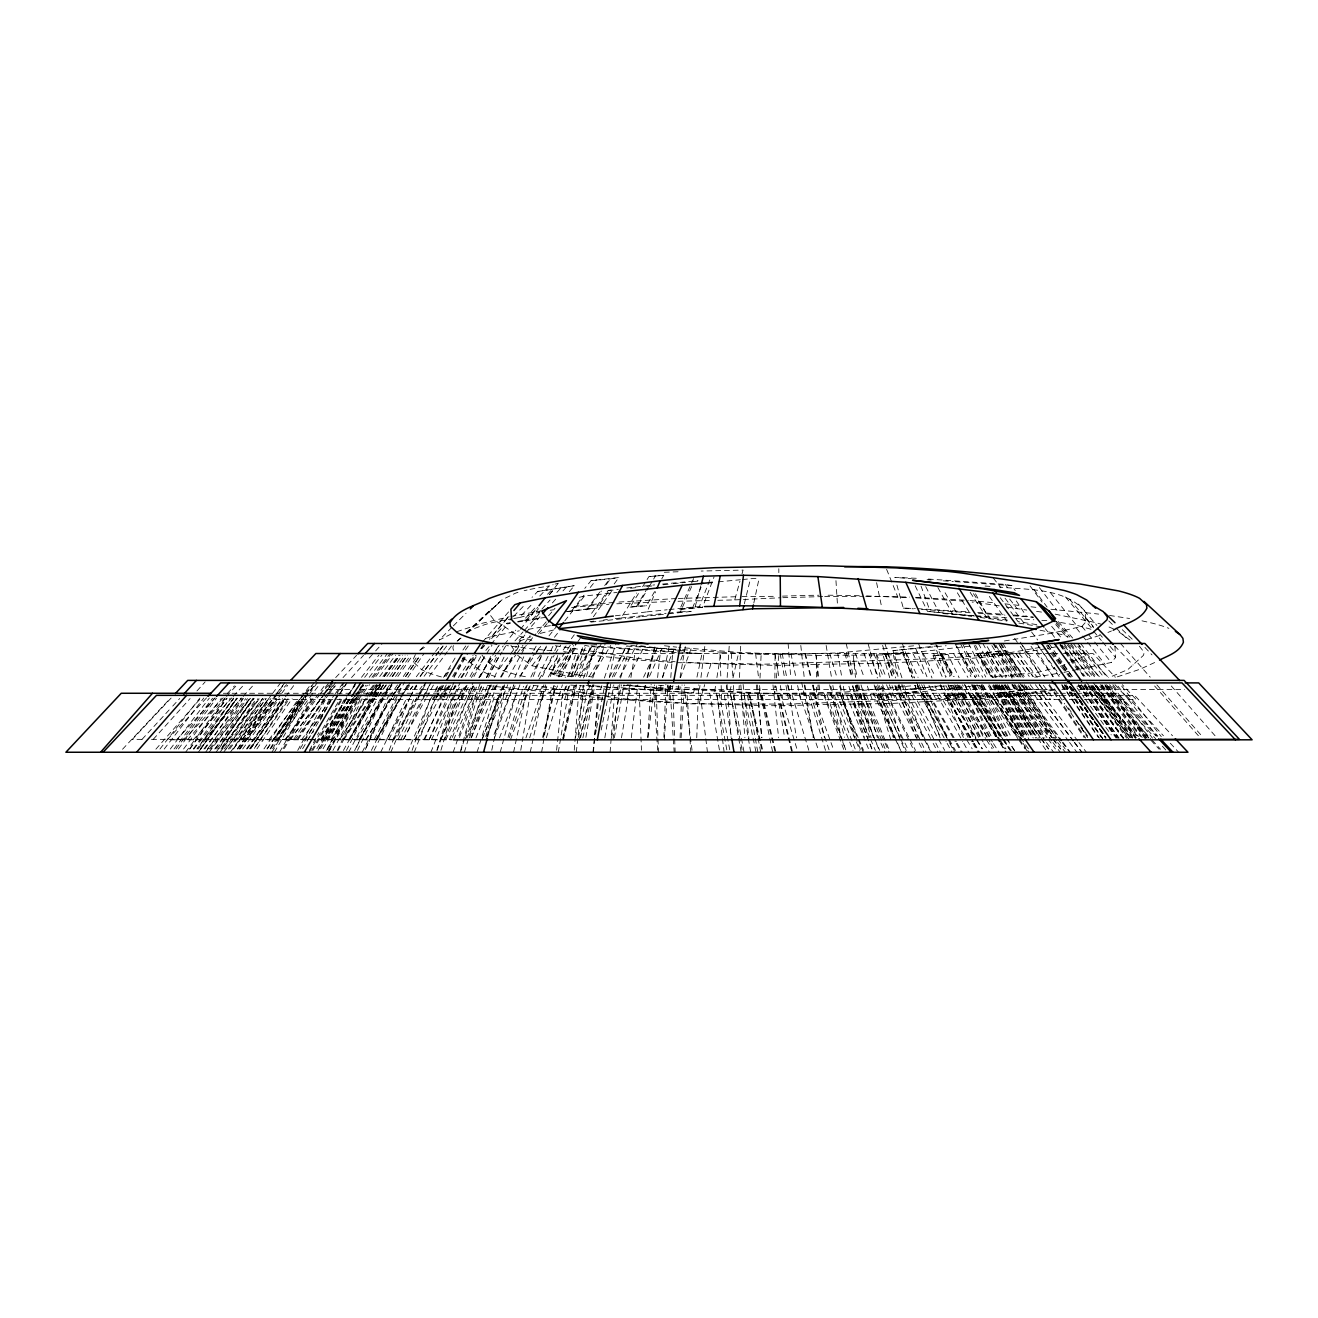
<?xml version="1.0" encoding="UTF-8"?>
<svg xmlns="http://www.w3.org/2000/svg" width="1318" height="1318" viewBox="0 0 1318 1318"><rect width="100%" height="100%" fill="white"/><g stroke="black" fill="none" stroke-linecap="round" stroke-linejoin="round"><path stroke-width="0.75" stroke-dasharray="5 3.75" d="M605.555 696.316L614.452 697.568A156.48 25.717 0 0 0 630.548 699.446L687.864 703.334L765.89 705.69A168.836 27.744 0 0 0 790.536 705.525L817.984 704.652L818 684.503M818.017 676.431L818.017 664.338L881.956 663.366L960.443 659.247A275.495 45.273 0 0 0 1020.28 652.855L1045.619 648.802M979.587 685.344L901.726 694.059L857.227 695.13L816.419 694.734L816.468 684.899M816.501 677.04L816.6 655.425L738.739 652.426L678.786 647.369M623.348 685.311L759.25 693.795L774.737 693.762L774.803 685.904M774.869 678.045L775.083 654.453L837.671 652.97L914.659 645.738L926.949 676.777M663.893 737.322L665.887 684.437M680.088 737.767L682.065 684.932M696.744 737.767L698.721 684.932M739.068 689.462L739.217 685.459M739.513 677.468L740.782 643.464M759.25 693.795L759.629 685.937M760.008 678.078L761.145 654.486L775.083 654.453M647.715 737.322L651.141 684.437M664.338 739.81L667.896 684.932M681.126 737.767L684.569 684.932M726.399 689.462L726.663 685.459M727.174 677.468L729.249 645.458M574.269 750.206L578.651 693.268M593.446 752.249L597.812 695.344M610.102 752.249L614.485 695.344M669.099 699.512L670.17 685.525M670.78 677.518L672.625 653.514M556.575 750.206L562.671 693.268M576.312 752.249L582.408 695.344M592.968 752.249L599.064 695.344M655.244 699.512L656.743 685.525M657.6 677.518L660.17 653.514M658.588 685.261L729.892 691.406L774.572 693.663L775.445 685.821M776.318 677.979L778.938 654.453M613.068 739.349L619.855 684.437M631.289 737.767L637.813 684.932M647.945 737.767L654.469 684.932M699.479 689.462L699.973 685.459M700.962 677.468L705.163 643.464M714.686 691.258L715.641 685.393M716.91 677.584L721.028 652.196L761.145 654.486M520.758 750.271L530.33 693.268M541.632 752.249L551.188 695.344M558.305 752.249L567.86 695.344M627.22 699.512L629.559 685.525M630.91 677.518L634.93 653.514M585.884 737.388L594.583 686.283M604.814 737.833L613.826 684.866M621.47 737.833L630.498 684.866M678.012 689.462L678.688 685.459M680.055 677.468L685.838 643.464M578.487 737.388L587.828 686.283M614.336 737.833L624.024 684.866M672.213 689.462L672.954 685.459M575.521 737.388L585.11 686.283M595.538 733.912L596.28 729.991M596.659 728.03L599.591 712.33M599.97 710.369L602.919 694.668M603.282 692.708L604.764 684.866M611.47 737.833L621.421 684.866M669.89 689.462L670.648 685.459M562.72 739.349L573.808 686.283M582.869 737.833L593.94 684.866M601.173 729.991L602.392 724.109M602.804 722.149L604.039 716.251M604.451 714.29L611.008 682.905M660.219 689.462L661.043 685.459M662.723 677.468L669.396 645.458M753.814 603.034L759.168 578.075M570.727 685.096L693.581 692.823L695.278 684.981M696.958 677.139L702.033 653.613L590.991 645.82M491.762 750.271L504.151 693.268M513.575 752.249L525.931 695.344M530.231 752.249L542.588 695.344M609.311 677.518L614.518 653.514M729.892 691.406L731.226 685.558M732.989 677.765L738.739 652.426M543.411 737.388L555.801 686.283M563.363 739.81L576.674 684.866M580.497 737.833L593.331 684.866M644.766 689.462L645.738 685.459M647.682 677.468L655.919 643.464M542.621 737.388L555.076 686.283M563.066 737.833L575.982 684.866M579.245 739.81L592.639 684.866M644.156 689.462L645.128 685.459M647.072 677.468L654.881 645.458M744.341 603.792L750.469 578.767L757.422 578.207M460.756 750.271L476.16 693.268M487.792 736.548L498.929 695.344M500.214 752.249L515.585 695.344M580.266 699.512L583.89 686.101M586.477 676.513L592.688 653.514M669.132 609.575L695.146 606.857L700.846 585.802M717.816 600.3L734.719 599.904L739.942 581.271M742.034 573.808L743.072 570.084L701.209 571.056M667.534 691.818L669.198 685.953M699.051 703.796L704.718 684.652M706.992 676.991L710.979 663.58L771.145 665.277A151.949 24.976 0 0 0 793.304 665.129L818.017 664.338M508.023 737.388L523.493 686.283M529.688 737.833L545.734 684.866M546.36 737.833L562.391 684.866M564.73 699.512L568.915 685.689M617.071 689.462L618.241 685.624M620.564 677.963L630.416 645.375M440.92 750.271L456.44 699.166M464.348 752.249L481.63 695.344M485.782 736.548L498.286 695.344M571.798 676.233L578.701 653.514M436.851 750.271L452.733 699.166M460.41 752.249L478.088 695.344M477.067 752.249L494.744 695.344M561.55 699.512L565.719 686.101M568.701 676.513L575.834 653.514M486.21 739.349L504.25 686.085M509.275 737.899L527.249 684.8M525.931 737.899L543.922 684.8M600.53 689.462L601.832 685.624M604.418 677.963L616.099 643.464M412.106 750.337L430.228 698.985M437.148 750.354L455.204 699.133M453.145 752.249L473.211 695.344M542.209 699.512L546.937 686.101M550.314 676.513L557.761 655.441M471.531 737.454L490.263 686.085M494.497 737.899L513.855 684.8L492.652 737.899M510.461 739.81L530.528 684.8M588.536 689.462L589.937 685.624M592.738 677.963L605.324 643.464M680.45 677.666L691.06 648.736M693.63 578.536L679.775 609.311L702.494 607.417L714.076 576.839M459.438 737.454L480.691 682.279M482.075 739.81L503.278 684.8M499.473 737.899L519.935 684.8M579.08 689.462L580.546 685.624M583.495 677.963L596.79 643.464M626.396 685.36L669.396 689.561L670.829 685.854M680.747 659.989L684.289 650.762L679.05 650.202M679.775 609.311L699.199 607.186L711.11 576.625M389.156 750.337L409.272 698.985L386.471 739.81M414.264 752.249L435.055 699.133M430.92 752.249L451.728 699.133M524.251 699.512L529.506 686.101M533.246 676.513L541.517 655.441M452.354 737.454L472.767 686.085M475.979 737.899L497.084 684.8M573.528 689.462L574.994 685.788M578.651 676.579L591.074 645.309M444.743 739.349L466.523 686.085M469.389 737.899L491.103 684.8M486.82 736.004L507.759 684.8M568.173 689.462L569.689 685.788M573.445 676.579L586.23 645.309M668.621 613.826L691.11 611.437L703.087 582.276M441.069 739.349L459.422 695.113M460.196 693.284L463.261 685.904M465.056 739.81L487.907 684.8M482.52 737.899L504.563 684.8M565.307 689.462L566.839 685.788M570.661 676.579L583.643 645.309M627.104 684.8L657.748 688.309L659.28 684.635M662.328 677.271L673.811 649.642L677.304 650.021M615.308 615.819L647.105 611.865L655.59 591.733M388.843 695.113L364.905 750.403L389.617 699.018M390.803 752.249L413.852 699.018M407.46 752.249L430.508 699.018M505.288 699.512L511.664 684.8M514.844 677.436L524.399 655.359M429.157 739.349L448.417 695.113M449.224 693.284L454.035 682.213M453.573 739.81L477.561 684.734M471.037 737.965L494.217 684.734M556.031 689.462L557.629 685.788M561.633 676.579L576.065 643.464M612.359 677.09L626.05 646.018L680.615 649.56M424.791 739.349L442.749 698.804M443.556 696.958L448.466 685.904M449.372 739.81L473.755 684.734M466.836 737.965L490.411 684.734M554.252 685.788L552.621 689.462L567.778 689.479M558.321 676.579L572.984 643.464M668.144 613.084L680.418 611.816L691.769 586.263M649.461 676.315L661.883 648.753L680.22 650.4M643.579 677.205L657.221 647.896L673.811 649.642M415.45 654.535L413.457 658.72L413.984 662.625L421.513 669.528A187.98 30.891 0 0 0 442.996 677.353M403.802 739.349L424.956 695.113M425.846 693.284L431.134 682.213M429.108 739.81L448.433 699.413M449.306 697.584L455.451 684.734M445.781 739.81L472.997 682.905M536.245 689.462L538.008 685.788M542.406 676.579L553.857 652.657M554.73 650.828L558.255 643.464M337.276 750.403L362.055 698.804M380.721 752.249L406.273 699.018M483.673 699.512L490.741 684.8M494.266 677.436L504.86 655.359M398.234 739.349L419.799 695.113M420.706 693.284L426.093 682.213M423.737 739.81L443.425 699.413M444.331 697.584L450.591 684.734M440.393 739.81L460.097 699.413M460.987 697.584L467.247 684.734M531.895 689.462L533.691 685.788M538.189 676.579L549.853 652.657M550.743 650.828L554.334 643.464M329.5 750.403L354.954 698.804M357.442 750.403L382.797 699.018M374.114 750.403L399.453 699.018L376.141 739.81M477.594 699.512L484.843 684.8M488.484 677.436L500.28 653.514M326.666 750.403L352.367 698.804M380.309 699.018L354.707 750.403L381.858 698.902M371.379 750.403L396.965 699.018M475.37 699.512L482.701 684.8M486.358 677.436L497.364 655.359M388.909 739.349L409.601 698.243M410.508 696.464L415.911 685.739M414.742 739.81L435.072 699.413M435.994 697.584L442.469 684.734M431.398 739.81L453.59 695.756M454.512 693.911L460.064 682.905M524.63 689.462L526.409 685.92M530.874 677.073L543.346 652.311M544.235 650.548L547.794 643.464M628.752 677.238L644.387 646.232M318.05 750.453L344.624 698.639M346.403 750.469L372.829 698.902M362.153 752.249L389.502 698.902M468.648 699.512L475.913 685.36M480.444 676.513L491.334 655.293M309.351 750.453L318.775 732.594M338.001 750.469L365.201 698.902M374.296 739.349L397.904 694.668M398.86 692.889L404.527 682.164M400.639 739.81L422.254 698.902M423.193 697.123L429.767 684.685M417.312 739.81L438.91 698.902M439.85 697.123L446.44 684.685M461.844 699.512L469.307 685.36M473.969 676.513L485.172 655.293M513.246 689.462L515.107 685.92M519.786 677.073L532.867 652.311M533.806 650.548L537.546 643.464M619.74 677.09L637.879 642.789M320.373 720.073L330.917 700.418M332.927 750.469L360.588 698.902M348.627 752.249L377.245 698.902M457.725 699.512L465.32 685.36M470.065 676.513L481.449 655.293M575.439 676.365L591.469 646.644L678.605 652.707M614.073 676.661L631.108 645.408L661.883 648.753M297.687 750.453L326.057 698.639M354.97 698.902L326.749 750.469L356.618 698.902M343.421 750.469L371.643 698.902M452.717 699.512L460.46 685.36M465.303 676.513L476.935 655.293M359.616 739.349L384.329 694.668M385.317 692.889L389.271 685.739M410.079 697.123L416.966 684.685M403.127 739.81L425.763 698.902M426.752 697.123L433.638 684.685M501.779 689.462L503.74 685.92M508.633 677.073L520.379 655.853M521.368 654.074L526.261 645.227M609.591 676.974L626.907 645.836M567.383 676.744L584.945 645.408L591.469 646.644M638.439 593.561L630.07 607.137L646.578 605.72L654.667 591.403M661.735 578.882L663.761 575.307L648.901 576.592L646.808 579.986M349.995 739.349L373.406 698.243M374.427 696.464L380.54 685.739M377.195 739.81L400.491 698.902M401.496 697.123L408.596 684.685M393.851 739.81L417.147 698.902M418.168 697.123L425.253 684.685M494.283 689.462L496.293 685.92M501.334 677.073L515.437 652.311M516.458 650.548L520.478 643.464M312.91 698.589L284.078 749.019M312.827 750.469L342.318 698.902M328.462 752.249L358.974 698.902M348.908 739.349L372.384 698.243M373.406 696.464L379.535 685.739M400.524 697.123L407.641 684.685M392.797 739.81L418.201 695.344M419.223 693.565L425.319 682.905M449.158 686.035L443.342 696.168M454.035 677.468L467.725 653.514M493.426 689.462L495.453 685.92M500.511 677.073L512.636 655.853M513.641 654.074L518.699 645.227M283.09 748.772L311.954 698.474M311.74 750.469L341.329 698.902M328.396 750.469L357.985 698.902M440.541 699.512L448.664 685.36M453.738 676.513L465.929 655.293M279.531 752.249L310.521 698.474M309.203 752.249L339.945 698.902M439.322 699.512L447.477 685.36M452.585 676.513L463.804 657.056M487.38 685.459A223.269 36.69 0 0 0 518.172 688.886L550.001 692.378L553.972 685.558M558.931 677.04L572.803 653.201L632.426 659.61L674.058 662.542M274.375 752.249L305.842 698.474M323.042 748.789L352.153 698.787M271.936 752.249L303.618 698.474M320.571 748.789L350.028 698.787M433.391 699.512L441.728 685.36M272.645 748.772L302.399 698.474M302.613 748.789L331.164 700.517M319.269 748.789L348.858 698.787M432.337 699.512L440.723 685.36M445.945 676.513L450.13 669.445M630.07 607.137L637.566 606.148L648.621 587.548M649.626 585.851L652.624 580.777M653.629 579.08L655.639 575.702M270.108 748.772L300.076 698.474M300.174 748.789L329.961 698.787M316.831 748.789L346.634 698.787M430.36 699.512L438.482 685.887M443.556 677.37L456.753 655.227M636.281 606.758L647.402 588.108M331.115 739.349L363.455 685.574M358.974 739.81L383.868 698.425M384.905 696.695L392.171 684.619M375.63 739.81L402.6 694.965M403.637 693.252L409.865 682.905M479.554 689.462L481.597 686.052M486.721 677.534L502.109 651.982M503.13 650.285L507.232 643.464M592.029 676.414L610.712 645.458M539.935 690.599L543.049 685.508M548.222 677.024L561.682 654.997M533.18 685.294L579.673 692.082L583.808 685.278M588.998 676.793L603.529 653.02L634.848 657.979A140.828 23.147 0 0 0 649.329 659.659L675.129 661.751M642.624 586.774L645.754 581.683M320.768 739.349L356.206 682.114M321.197 739.349L356.585 682.114M348.99 739.81L374.609 698.425M375.679 696.695L383.159 684.619M349.402 739.81L374.987 698.425M376.058 696.695L383.522 684.619M365.646 739.81L391.281 698.425M392.352 696.695L399.815 684.619M366.058 739.81L393.785 694.965M394.856 693.252L401.249 682.905M471.482 689.462L473.59 686.052M478.879 677.534L494.695 651.982M495.749 650.285L499.967 643.464M471.811 689.462L473.92 686.052M479.192 677.534L492.883 655.392M493.937 653.679L499.209 645.161M615.242 618.653L621.091 617.977L636.66 593.001M538.996 679.462L554.203 655.359M555.29 653.646L560.727 645.029M339.649 694.256L347.375 682.114M365.86 698.425L339.55 739.81L367.36 697.963M366.948 696.695L374.625 684.619M356.206 739.81L384.708 694.965M385.812 693.252L392.385 682.905M463.854 689.462L466.012 686.052M471.432 677.534L485.518 655.392M486.606 653.679L492.009 645.161M579.887 677.6L602.754 641.553M517.677 655.375L531.994 665.755L580.019 675.277L598.438 646.397M592.227 646.133L572.078 676.826L550.496 672.757L570.282 645.326M297.143 739.349L323.8 698.919M324.903 697.222L332.68 685.426M298.148 739.349L326.946 695.542M328.05 693.861L335.81 682.065M326.189 739.81L353.768 697.963M354.872 696.283L361.494 686.25M327.161 739.81L354.674 697.963M355.778 696.283L363.471 684.569M342.845 739.81L372.632 694.619M373.735 692.938L380.358 682.905M343.817 739.81L373.538 694.619M374.625 692.938L381.231 682.905M453.046 689.462L455.303 686.052M460.921 677.534L475.518 655.392M453.837 689.462L456.077 686.052M461.679 677.534L476.243 655.392M480.724 648.571L484.085 643.464M293.7 739.349L322.844 695.542M323.964 693.861L330.686 683.745M322.877 739.81L350.703 697.963M376.273 684.569L368.48 696.283L376.948 684.734M450.377 689.462L452.634 686.052M458.302 677.534L473.03 655.392M222.231 748.871L256.483 698.326M287.983 698.688L253.979 748.888L289.449 698.688M270.635 748.888L304.656 698.688M392.846 699.512L402.072 685.887M407.855 677.37L424.001 653.514M218.739 748.871L253.27 698.326M250.601 748.888L284.902 698.688M267.257 748.888L301.575 698.688M392.336 696.234L400.211 684.734M405.812 676.513L420.409 655.161M216.103 752.249L252.99 698.326M284.622 698.688L250.288 748.888L285.759 698.688M266.944 748.888L301.295 698.688M392.089 696.234L399.964 684.734M405.582 676.513L420.178 655.161M481.993 655.079C490.757 667.649 506.425 672.229 520.511 675.722L533.955 656.15M535.075 654.519L540.677 646.364M215.345 748.871L250.189 698.326M247.339 748.888L281.937 698.688M263.995 748.888L298.593 698.688M389.7 696.234L397.641 684.734M403.292 676.513L418.004 655.161M278.032 739.349L308.33 695.542M309.499 693.861L317.654 682.065M307.753 739.81L313.536 731.441M340.159 692.938L345.959 684.569M324.409 739.81L353.356 697.963M360.292 687.914L363.768 682.905M438.153 689.462L440.426 686.184M465.419 650.038L468.829 645.112M305.117 695.542L274.556 739.349L292.893 739.349M306.287 693.861L314.508 682.065M304.392 739.81L326.584 707.997M337.078 692.938L344.08 682.905M321.065 739.81L350.242 697.963M437.724 686.184L435.434 689.462L449.735 689.462M444.611 676.315L450.328 668.111M462.931 650.038L467.528 643.464M550.496 672.757L556.394 675.689L576.889 646.413M205.641 752.249L243.468 698.326M240.238 748.888L275.478 698.688M256.911 748.888L292.135 698.688M383.983 696.234L392.056 684.734M397.822 676.513L412.798 655.161M204.867 748.97L240.766 698.194M237.289 748.888L272.777 698.688M381.594 696.234L389.733 684.734M395.532 676.513L410.639 655.161M555.01 673.943L576.773 643.184M577.91 641.569L581.353 636.709M552.835 674.651L573.61 645.458M200.204 748.97L236.499 698.194M198.343 752.249L236.943 698.194M200.913 748.97L237.158 698.194M230.386 752.249L268.674 698.688M233.467 748.888L269.103 698.688M249.448 748.888L285.347 698.688M377.969 696.234L386.19 684.734M392.056 676.513L407.328 655.161M378.513 696.234L386.536 684.734M392.583 676.513L407.657 655.161M593.364 616.808L612.771 589.607L608.125 590.629L589.443 616.313M233.599 698.194L197.008 748.97L233.698 698.194M229.744 748.986L265.939 698.589M246.417 748.986L282.612 698.589M375.564 696.234L383.769 684.734M389.766 676.513L405.071 655.161M567.696 611.519L596.692 608.158L609.526 590.415M614.188 583.956L618.85 577.515L591.074 580.661L584.764 588.421M193.285 748.97L230.189 698.194M223.681 752.249L262.677 698.589M242.71 748.986L279.334 698.589M372.582 696.234L380.935 684.734M386.899 676.513L402.418 655.161M189.479 748.97L226.712 698.194M189.94 748.97L227.124 698.194M219.991 752.249L259.333 698.589L220.584 748.986M239.036 748.986L275.989 698.589M239.481 748.986L276.385 698.589M254.341 739.349L284.309 698.392M285.495 696.761L293.898 685.294M284.886 739.81L314.623 699.15M315.826 697.535L324.146 686.151M301.542 739.81L333.668 695.904M334.854 694.273L343.191 682.905M369.617 696.234L378.052 684.734M384.065 676.513L399.733 655.161M369.963 696.234L378.398 684.734M384.411 676.513L400.046 655.161M419.668 689.462L422.073 686.184M429.289 676.315L447.313 651.685M448.515 650.038L453.326 643.464M549.112 669.149L558.47 656.364M563.148 649.972L566.658 645.177M571.353 638.785L576.032 632.393M185.624 752.249L225.378 698.194M220.979 748.986L258.048 698.589M237.635 748.986L274.704 698.589M382.978 676.513L398.695 655.161M503.888 671.093L515.816 654.98M517.002 653.366L522.966 645.309M524.152 643.695L530.116 635.655M183.614 748.97L221.358 698.194M216.712 748.986L254.176 698.589M233.385 748.986L270.833 698.589M247.487 739.349L280.372 695.113M281.591 693.482L287.686 685.294M278.279 739.81L308.494 699.15M309.714 697.535L318.165 686.151M294.952 739.81L327.589 695.904M328.792 694.273L334.838 686.151M365.053 696.234L373.604 684.734M379.699 676.513L395.565 655.161M414.33 689.462L416.768 686.184M424.099 676.315L442.42 651.685M443.639 650.038L448.532 643.464M242.545 739.349L273.337 698.392M274.556 696.761L283.189 685.294M273.501 739.81L304.063 699.15M305.282 697.535L313.849 686.151M290.174 739.81L323.174 695.904M324.393 694.273L332.943 682.905M410.458 689.462L412.929 686.184M420.343 676.315L438.878 651.685M440.113 650.038L445.056 643.464M565.817 611.684L588.092 608.817L601.42 591.024M606.28 584.549L611.124 578.091M178.408 748.97L216.498 698.194M209.134 752.249L249.497 698.589M228.343 748.986L266.154 698.589M242.15 739.349L275.429 695.113M276.665 693.482L285.298 682.016M273.139 739.81L303.717 699.15M304.936 697.535L313.503 686.151M289.795 739.81L320.373 699.15M321.608 697.535L330.159 686.151M358.512 699.512L369.551 684.734M375.811 676.513L393.11 653.514M410.162 689.462L412.633 686.184M420.047 676.315L438.597 651.685M439.833 650.038L444.776 643.464M586.395 609.872L599.822 592.029M604.698 585.538L609.575 579.047L618.85 577.515M176.002 748.97L214.406 698.194M209.381 748.986L247.487 698.589M226.037 748.986L264.144 698.589M356.634 699.512L360.242 694.767M361.429 693.169L367.425 685.245M373.422 677.32L391.413 653.514M174.042 748.97L212.61 698.194M207.486 748.986L245.758 698.589M224.142 748.986L262.43 698.589M355.102 699.512L358.71 694.767M359.913 693.169L365.943 685.245M371.973 677.32L390.029 653.514M499.407 668.654L509.094 655.853M510.313 654.239L516.359 646.248M517.579 644.65L524.844 635.045M237.652 739.349L271.261 695.113M272.513 693.482L281.228 682.016M268.79 739.81L299.68 699.15M300.916 697.535L309.565 686.151M285.446 739.81L318.808 695.904M320.043 694.273L328.693 682.905M406.652 689.462L410.26 684.701M416.29 676.777L434.38 652.987M435.583 651.389L441.612 643.464M170.286 749.052L209.348 698.046M203.911 748.986L242.512 698.589M352.203 699.512L355.844 694.767M357.063 693.169L363.125 685.245M369.205 677.32L387.426 653.514M164.19 749.052L203.779 698.046M198.046 748.986L237.158 698.589M214.702 748.986L253.814 698.589M364.658 677.32L381.891 655.112M510.956 616.429L536.113 611.766L538.518 608.652M549.425 594.649L557.893 583.759M159.939 749.052L199.908 698.046M193.878 749.085L233.5 698.507M210.534 749.085L250.156 698.507M346.585 696.349L355.283 685.245M361.494 677.32L378.892 655.112M520.528 629.23L537.777 607.219M531.994 665.755L541.945 653.102M543.197 651.504L548.173 645.177M554.4 637.269L560.628 629.345M564.747 620.91L584.533 596L617.088 592.441M489.439 663.234L495.716 655.343M496.968 653.777L503.245 645.886M504.497 644.304L515.799 630.119M571.748 610.629L584.072 595.176M590.233 587.449L596.411 579.722M527.513 662.509L535.092 653.102M536.36 651.52L541.418 645.243M548.996 635.836L556.591 626.412M485.848 650.449L489.719 645.82M491.004 644.288L509.028 622.706M538.485 633.876L547.168 623.562M521.599 650.762L528.139 643.069M529.441 641.536L535.981 633.843M537.283 632.311L547.744 620.004M485.634 638.423L491.746 636.462L508.666 616.61L489.34 639.345M484.184 645.392L481.614 648.423L481.317 643.415M548.585 615.72L555.043 608.208M569.244 591.683L574.401 585.67L537.711 591.469L532.044 597.334M482.388 642.163L509.704 610.613M1004.332 640.976L1051.649 633.266L1081.963 626.396L1085.834 621.915L1085.225 611.42C1064.351 587.564 1028.024 590.052 999.308 587.037M1063.972 672.378L1111.255 662.493L1115.555 657.517L1114.88 645.853M155.903 749.168L200.55 698.425M299.746 699.512L303.783 694.915M305.133 693.383L311.888 685.722M519.045 640.35L524.267 634.419M525.585 632.953L539.952 616.676M552.374 602.936L556.361 598.405M563 590.876L566.987 586.362M514.992 640.894L522.999 631.932M524.333 630.432L540.38 612.508M532.34 619.707L540.512 610.613M541.879 609.097L550.051 600.019M556.855 592.441L560.941 587.894M153.234 739.349L190.121 698.524M196.942 690.962L205.147 681.884M187.337 739.81L225.213 697.881M226.564 696.382L236.037 685.887M203.993 739.81L241.869 697.881M243.22 696.382L252.694 685.887M340.818 689.462L344.838 685.014M351.527 677.584L374.312 652.361M375.663 650.878L382.352 643.464M466.687 633.217L502.158 599.674L515.733 593.067A127.582 20.973 0 0 1 521.285 591.436M1139.444 646.215L1143.744 651.817A185.08 30.413 0 0 1 1143.381 655.408L1127.829 669.577L1111.733 676.414A141.075 23.18 0 0 1 1108.603 677.287M517.793 621.997L525.289 620.877L537.283 607.812M549.26 594.747L554.598 588.948L574.401 585.67M142.047 739.349L171.324 707.601M172.724 706.086L179.693 698.524M176.53 739.81L215.196 697.881M193.186 739.81L231.869 697.881M233.237 696.382L242.907 685.887M332.07 689.462L336.189 685.014M343.026 677.584L363.554 655.343M517.809 621.47L523.444 620.366L536.838 605.868M547.563 594.286L552.934 588.487M122.541 749.25L170.319 698.342M171.109 698.062L132.36 739.349L144.486 739.349M206.547 697.881L167.205 739.81L308.923 739.81M183.861 739.81L226.021 694.883M227.437 693.383L234.456 685.887M276.862 695.064L272.694 699.512L333.586 699.512M278.263 693.581L286.616 684.685M328.709 685.014L324.525 689.462L353.043 689.462M335.678 677.584L356.568 655.343M499.192 602.557L489.983 611.107A166.579 27.381 0 0 0 489.653 614.353L493.525 619.394L516.755 634.864A194.537 31.978 0 0 0 532.587 640.548M513.74 618.504L519.374 617.549L532.966 603.183M539.77 596L549.276 585.95L553.165 584.698M510.28 623.117L506.54 623.678L512.208 617.829M513.625 616.363L524.959 604.649M462.239 657.979L469.159 661.603L474.744 655.853M481.729 648.654L484.513 645.771M491.499 638.571L504.069 625.605M451.942 627.319L439.224 640.054L450.904 634.156M453.343 625.902L466.061 613.183M419.799 650.285L424.149 646.034M457.428 640.877L460.328 638.143M466.127 632.689L492.207 608.175M466.72 632.953L500.543 601.057M457.115 641.191L461.036 638.093M467.017 632.788L473.755 628.735L485.156 624.518A141.075 23.18 0 0 1 494.711 622.08L510.725 618.999M420.228 650.021L426.488 646.166M1071.583 661.982L1085.9 655.54L1079.195 645.54M1154.634 662.542L1140.103 669.214L1117.071 676.941M1107.927 632.459L1111.453 630.976M519.621 641.108L530.94 636.759M1060.265 666.331L1069.705 662.707M456.769 631.701L481.729 623.398L509.16 616.791M1099.739 635.457L1085.455 639.922M519.374 617.549L539.721 612.178M555.109 584.072L558.404 583.215M1040.083 647.402L1002.158 654.025L939.899 658.489L765.478 664.14L676.019 662.641M1067.349 686.414L1060.413 688.062M579.113 597.384L584.533 596M540.314 633.398L556.74 629.18M993.294 677.139L1038.32 672.213L1054.73 667.995M491.746 636.462L519.292 630.811M1056.624 646.71L1047.431 648.489M1076.938 686.316L1082.325 685.212M530.001 589.393L535.833 588.256M506.54 623.678L510.297 622.936M991.103 676.711L977.989 653.547L1005.766 650.384L1023.361 677.419M996.161 685.624L1000.197 692.757L1031.055 689.248L1028.864 685.871M1053.757 689.396L1016.425 694.405L970.081 697.683L786.434 704.109L687.403 703.845L608.57 698.771M1062.786 688.803L1070.875 687.386M538.7 587.746L544.202 586.807M546.805 586.362L549.276 585.95M550.413 625.638L529.029 629.197M977.989 653.547L1005.766 650.384M1034.729 677.172L1062.028 672.707M1000.197 692.757L1031.055 689.248M525.289 620.877L541.698 618.158M536.113 611.766L540.116 611.157M523.444 620.366L545.652 617.384M1054.762 690.072L1042.719 691.884A306.106 50.315 0 0 1 976.226 698.985L889.024 703.565L817.984 704.652M537.711 591.469L554.598 588.948M550.199 610.267L554.005 609.723M942.09 676.414L933.078 655.754L947.939 654.453L959.092 677.699M946.192 685.805L950.294 695.212L966.802 693.779L962.519 684.849M816.6 655.425L893.39 654.815L972.223 645.869M626.791 587.976L654.651 584.895M589.937 621.602L593.825 621.14M603.562 620.02L607.45 619.559M889.732 677.781L882.763 654.206L903.209 652.509L911.809 676.711M892.055 685.64L894.395 693.499L897.673 693.729L917.097 691.604L915.12 686.019M608.125 590.629L618.307 589.541M630.531 588.24L638.67 587.383M646.825 586.51L654.964 585.653M663.102 584.78L671.257 583.923M673.284 583.709L685.508 582.408M693.647 581.535L697.733 581.106M590.909 622.096L597.038 621.437M599.08 621.223L625.671 618.389M627.714 618.175L639.988 616.873M642.031 616.659L656.348 615.144M658.39 614.913L666.579 614.056M901.94 677.814L892.994 650.598L937.806 645.836M904.494 685.591L905.763 689.479L944.627 685.344M662.575 584.072L698.062 580.661M571.6 607.45L608.883 604.287M647.105 611.865L667.122 609.773M621.091 617.977L666.101 613.298M892.994 650.598L946.143 645.738M905.763 689.479L953.276 685.278M663.761 575.307L648.901 576.592M933.078 655.754L947.939 654.453M950.294 695.212L966.802 693.779M718.326 581.848L740.419 579.739M742.429 579.541L750.469 578.767M774.737 693.762L844.294 692.131L915.845 685.426M591.074 580.661L609.575 579.047M882.763 654.206L903.209 652.509M894.395 693.499L917.097 691.604M588.092 608.817L596.692 608.158M616.775 603.792L669.808 601.535M676.315 598.537L620.646 601.931A306.106 50.315 0 0 0 616.527 602.26M734.719 599.904L780.849 597.762M637.566 606.148L646.578 605.72M664.321 572.259L679.116 571.715M782.48 596.131L806.352 595.406A168.836 27.744 0 0 1 818.956 595.242M782.793 597.697L822.646 596.593M678.292 598.454L737.998 596.675M680.418 611.816L691.11 611.437M695.146 606.857L702.626 606.642M678.012 601.288L712.066 600.431M824.673 596.543L863.718 596.28M742.018 596.593L776.846 596.296M564.236 653.514L1057.876 653.514M1063.395 653.514L1093.034 653.514L1115.325 677.254M359.88 689.462L1054.779 689.462M1061.929 689.462L1184.536 689.462M1041.599 689.446L1019.325 689.462L1017.298 685.92M223.335 693.268L1058.486 693.268M1060.397 693.268L1074.78 693.268M1076.839 693.268L1117.631 693.268L1157.764 736.021M462.206 695.344L1060.15 695.344M1060.941 695.344L1076.559 695.344M1083.297 695.344L1134.551 695.344L1172.509 735.774M336.716 699.512L1064.285 699.512M1069.343 699.512L1079.393 699.512M1084.352 699.512L1136.215 699.512L1122.293 684.685M151.521 739.349L451.596 739.349M310.224 739.81L452.338 739.81M865.695 596.28L909.469 597.07M859.303 595.736L830.983 595.225A168.836 27.744 0 0 0 825.035 595.225M774.572 693.663L816.419 694.734M866.618 595.95L909.008 597.598M916.29 578.273L894.807 577.449L910.952 578.569M896.915 585.11L903.291 608.092L915.318 608.554M917.312 608.636L969.686 611.898M682.51 652.855L702.033 653.613M915.565 597.318L968.302 600.382M710.979 663.58L683.037 662.246M915.895 597.927L963.194 601.173M943.078 613.628L973.524 615.605M975.551 615.737L1007.776 617.928M682.625 649.692L721.028 652.196M1050.907 609.262L1078.701 612.03A223.269 36.69 0 0 1 1098.685 614.106M928.366 579.047L1005.37 584.401L1011.895 585.653L1015.255 590.579M927.098 579.706L931.134 579.986M943.26 580.843L953.342 581.551M955.369 581.683L1011.895 585.653M985.057 586.032L991.152 586.461M977.742 612.458L1003.97 614.287M1014.053 614.979L1033.411 617.203L1013.081 615.786M903.291 608.092L913.456 608.801M921.595 609.377L970.377 612.788M978.516 613.364L1004.942 615.209M1015.799 618.504L1033.839 619.757M1041.846 620.333L1049.869 620.893M1051.879 621.025L1076.361 625.193L1091.139 629.312M699.199 607.186L702.494 607.417M586.065 685.294L693.581 692.823M970.064 600.53L995.733 602.886M551.929 650.73L544.169 650.054A200.946 33.032 0 0 1 516.458 646.973L506.557 645.573M929.388 611.536L974.513 616M602.936 698.227L550.001 692.378M915.17 585.769L927.477 611.371L957.56 614.55L943.606 590.135M657.748 688.309L669.396 689.561M976.523 616.214L1008.237 620.267M1004.876 603.842L1022.241 605.786M664.47 645.771L676.744 647.138M1030.989 606.791L1035.899 607.351M1006.524 607.087L1026.771 610.053M603.529 653.02L555.224 645.738M959.586 614.814L971.811 616.396L955.682 590.069M979.966 617.434L1006.919 621.075L988.615 595.439M640.713 645.771L657.221 647.896M1036.574 611.387L1041.978 612.145M1109.492 615.457L1129.608 618.504M580.019 675.277L591.963 676.991M579.673 692.082L601.502 695.69M999.225 605.868L982.421 603.347A156.48 25.717 0 0 0 972.124 602.095M1036.755 624.633L1018.073 621.602L1000.082 597.532M556.394 675.689L565.735 677.205M1018.83 623.084L1039.968 626.66M1055.174 614.172L1096.049 622.706A215.641 35.438 0 0 1 1101.486 624.337M563.758 651.603L572.803 653.201M1040.05 630.235L1064.895 635.161L1067.877 637.319M520.511 675.722L527.908 677.221M1141.998 620.827L1151.948 623.084A187.98 30.891 0 0 1 1168.901 628.356M1113.644 629.015L1110.217 627.5A215.641 35.438 0 0 0 1106.197 625.935M1118.949 631.932L1131.47 641.174M469.159 661.603L477.923 669L486.655 673.416A215.641 35.438 0 0 0 495.387 676.579M1122.261 629.674L1133.875 640.779M1108.784 620.959L1114.616 626.61M1116.066 628.027L1127.73 639.312M1114.682 645.985L1133.134 664.931M1144.93 647.402L1151.998 654.881M1117.895 695.344L1155.837 735.774M1126.149 695.344L1163.448 735.774M1170.351 743.253L1178.638 752.249M1086.246 653.514L1108.141 677.254M1114.979 684.685L1128.669 699.512M1108.932 693.268L1150.762 738.64M1152.163 740.139L1160.515 749.217M1109.492 695.344L1149.543 738.772M1150.927 740.271L1159.214 749.25M1078.388 653.514L1099.822 677.254M1106.527 684.685L1155.655 738.772M1162.41 746.252L1166.479 750.749M1098.85 693.268L1138.455 737.124M1099.772 695.344L1136.281 735.774M1171.274 685.97L1215.921 736.729M1120.531 643.464L1150.219 677.188M1156.875 684.915L1202.115 736.317M1154.617 685.97L1199.265 736.729M1058.255 621.536L1072.654 638.044M1056.459 621.585L1069.837 637.022M1077.877 646.281L1085.9 655.54M1078.519 604.089L1096.922 625.473M1056.13 623.052L1068.041 636.874M1055.767 624.518L1064.895 635.161M1085.571 617.417L1093.33 626.561M1099.772 634.189L1102.359 637.253M1110.102 646.397L1115.275 652.509M1069.557 599.212L1093.676 627.763M1051.649 626.363L1062.127 638.835M1067.366 645.062L1079.145 659.099M1065.521 597.005L1093.001 629.839M1093.594 631.207L1101.337 640.499M1102.639 642.031L1115.555 657.517M1064.318 645.853L1090.348 677.238M1045.207 628.62L1047.777 631.767M1081.963 626.396L1087.053 632.673M1088.322 634.255L1093.413 640.532M1094.698 642.097L1111.255 662.493M1050.561 592.836L1076.361 625.193M1076.46 628.175L1081.435 634.485M1082.688 636.067L1086.427 640.795M1087.679 642.377L1105.127 664.453M1121.667 686.068L1161.29 736.647M1080.612 643.464L1106.708 676.777M1112.919 684.701L1116.643 689.462M1105.456 685.162L1147.896 739.349M1104.995 686.068L1145.869 738.228M1047.563 645.095L1072.506 676.991M1046.377 645.738L1070.974 677.403M1118.01 686.151L1157.122 736.548M1077.613 643.464L1103.479 676.777M1109.624 684.701L1113.331 689.462M1101.584 685.162L1142.409 737.75M1101.337 686.151L1140.465 736.548M993.311 578.025L1000.856 587.762M1009.67 599.113L1017.216 608.85M1039.358 587.581L1056.937 610.333M1050.808 653.168L1069.145 676.875M1112.656 686.151L1152.492 738.179M1073.313 643.464L1098.833 676.777M1104.896 684.701L1108.537 689.462M1096.016 685.162L1136.297 737.75M1095.983 686.151L1135.836 738.179M1031.582 631.997L1037.678 639.971M1005.057 598.207L1024.794 624.089M1109.41 686.151L1148.917 738.179M1070.71 643.464L1095.999 676.777M1102.029 684.701L1105.637 689.462M1092.737 685.294L1132.557 737.718M1092.737 686.151L1132.261 738.179M1019.127 653.514L1037.217 677.32M1043.246 685.245L1054.103 699.512M1043.131 695.344L1077.729 740.864M1078.964 742.495L1086.378 752.249M1026.458 695.344L1061.072 740.864M1062.308 742.495L1069.722 752.249M1022.883 693.268L1056.492 737.503M1057.744 739.134L1065.224 748.97M1107.68 686.151L1147.022 738.179M1070.529 645.046L1094.517 676.777M1100.514 684.701L1104.105 689.462M1090.942 685.294L1130.58 737.718M1105.571 686.151L1146.034 739.81M1067.629 643.464L1092.424 676.315M1099.756 686.184L1102.309 689.462M1086.296 682.016L1128.29 737.718M1088.915 686.151L1129.361 739.81M1038.271 646.331L1059.754 674.865M1015.964 653.514L1033.279 676.513M1039.457 684.734L1050.578 699.512M1015.7 653.514L1032.983 676.513M1039.161 684.734L1050.281 699.512M1039.21 695.344L1073.462 740.864M1074.697 742.495L1082.029 752.249M1038.881 695.344L1073.099 740.864M1074.318 742.495L1081.666 752.249M1022.208 695.344L1056.805 740.864M1057.662 742.495L1065.372 752.249M1018.83 693.268L1052.11 737.503M1053.329 739.134L1060.726 748.97M1018.468 693.268L1051.731 737.503M1052.967 739.134L1060.347 748.97M1033.938 589.459L1047.102 607.054M1030.033 585.933L1042.077 602.079M1100.991 686.151L1138.439 736.548M1063.955 643.464L1088.371 676.315M1095.686 686.184L1098.141 689.462M1083.989 685.294L1122.952 737.718M1084.335 686.151L1122.985 738.179M1012.224 653.514L1029.309 676.513M1035.421 684.734L1046.41 699.512M1034.581 695.344L1068.42 740.864M1069.623 742.495L1076.872 752.249M1017.908 695.344L1051.748 740.864M1052.967 742.495L1060.216 752.249M1014.02 693.268L1046.904 737.503M1048.123 739.134L1055.421 748.97M1097.12 686.151L1135.391 738.179M1062.044 645.112L1085.011 676.315M1092.26 686.184L1094.681 689.462M1079.969 685.294L1118.718 738.179M1093.446 682.905L1133.974 738.179M1059.804 643.464L1083.907 676.315M1093.528 689.462L1091.123 686.184L1130.35 738.179L1092.49 686.151M1060.693 645.112L1083.561 676.315M1090.777 686.184L1093.182 689.462M1078.635 685.294L1117.071 737.718M1078.223 685.294L1117.318 738.179M1031.005 646.281L1053.148 676.546M1007.413 653.514L1024.251 676.513M1030.264 684.734L1041.072 699.512M1028.633 695.344L1061.946 740.864M1063.132 742.495L1070.282 752.249M1011.977 695.344L1045.289 740.864M1046.476 742.495L1053.609 752.249M1007.858 693.268L1040.231 737.503M1041.434 739.134L1048.617 748.97M1088.157 686.184L1090.546 689.462M1077.004 687.782L1084.104 697.535M1085.274 699.15L1111.272 734.917M1089.129 686.151L1126.692 738.179M1085.175 686.184L1087.63 689.462M1085.291 684.569L1123.579 738.129M1082.786 686.184L1085.126 689.462M1069.821 686.25L1090.167 714.702M1091.353 716.366L1098.537 726.416M1070.018 686.925L1103.973 734.439M1084.665 684.569L1124.303 739.81M1082.226 686.184L1084.763 689.462M1069.409 686.25L1104.056 734.785M1069.195 686.25L1105.851 737.718M1069.376 686.925L1105.604 737.718M1081.205 684.569L1119.064 738.129M1048.947 643.464L1072.177 676.315M1079.145 686.184L1081.468 689.462M1064.532 684.569L1103.578 739.81M1064.582 685.294L1101.634 737.718M1022.438 645.392L1044.861 677.024M1051.649 633.266L1055.191 638.291M1059.903 644.996L1077.58 670.121M1078.519 684.569L1116.099 738.129M1047.942 645.112L1069.837 676.315M1061.847 684.569L1099.426 738.129M1061.88 685.426L1098.537 737.668M1014.563 638.291L1019.094 644.749M1020.214 646.364L1038.32 672.213M993.228 653.514L1009.259 676.513M1014.992 684.734L1025.305 699.512M1011.071 695.344L1048.436 748.888M1023.592 737.174L994.415 695.344L1023.378 738.854M989.67 693.268L1021.401 738.772M990.774 653.514L1006.688 676.513M1012.372 684.734L1022.587 699.512M1008.056 695.344L1047.415 752.249M1028.435 748.888L991.4 695.344L1028.979 752.249M986.539 693.268L1017.99 738.772M1019.16 740.452L1024.992 748.871M1071.682 687.914L1078.552 697.963M1079.689 699.644L1106.016 738.129M1070.249 686.25L1105.703 738.129M1068.453 707.997L1073.033 714.702M1079.903 724.735L1087.91 736.449M1076.575 720.814L1086.938 735.988M1054.384 688.803L1064.746 703.96M1065.9 705.657L1087.778 737.668M1066.031 684.569L1102.326 738.129M1036.739 643.464L1059.82 677.534M1065.587 686.052L1067.893 689.462M1049.375 684.569L1085.653 738.129M1048.881 685.426L1084.253 737.668M510.972 645.392L514.333 650.384M973.425 593.627L990.164 618.752M979.785 653.514L995.634 677.37M1001.301 685.887L1010.362 699.512M977.775 695.344L1015.634 752.249L1010.132 743.616M972.42 693.268L1002.685 738.772M1003.805 740.452L1009.407 748.871M1005.37 584.401L1007.562 587.713M1016.31 600.942L1026.162 615.819M970.13 592.309L986.589 617.302M977.363 653.514L993.097 677.37M998.715 685.887L1007.693 699.512M974.809 695.344L1012.323 752.249M969.34 693.268L999.324 738.772M1000.444 740.452L1005.996 748.871M976.654 653.514L992.339 677.37M997.94 685.887L1006.903 699.512M990.592 695.344L1028.007 752.249M973.92 695.344L1011.351 752.249M968.433 693.268L998.352 738.772M999.456 740.452L1004.991 748.871M967.643 653.514L982.816 677.37M988.22 685.887L996.886 699.512M979.439 695.344L1009.044 741.902M962.783 695.344L992.372 741.902M993.475 743.616L998.945 752.249M956.868 693.268L985.551 738.36M986.655 740.106L992.157 748.772M1000.428 651.323L1016.54 676.744M1021.911 685.212L1025.124 690.286M1036.525 650.4L1053.395 677.37M991.894 645.573L1012.109 678.177M960.773 653.514L975.551 677.37M980.823 685.887L989.258 699.512M960.476 653.514L975.238 677.37M980.51 685.887L988.928 699.512M970.938 695.344L999.769 741.902M1000.84 743.616L1006.178 752.249M970.575 695.344L999.374 741.902M1000.428 743.616L1005.766 752.249M953.919 695.344L983.096 741.902M983.772 743.616L989.505 752.249M948.07 693.268L975.995 738.36M977.066 740.106L982.437 748.772M947.691 693.268L975.584 738.36M976.654 740.106L982.009 748.772M987.182 646.611L1005.914 677.6M953.524 653.514L967.873 677.37M972.997 685.887L981.185 699.512M961.959 695.344L989.966 741.902M991.004 743.616L994.118 748.789M945.303 695.344L973.31 741.902M974.348 743.616L979.538 752.249M938.762 693.268L965.896 738.36M966.934 740.106L972.157 748.772M1002.982 643.464L1023.279 677.534M1028.353 686.052L1030.379 689.462M1024.168 684.619L1056.015 738.08M1007.512 684.619L1039.358 738.08M1005.272 685.574L1036.277 737.619M1020.412 642.196L1040.627 676.266M987.248 651.998L1002.405 677.468M1007.463 685.953L1010.494 691.044M1001.186 643.464L1021.071 677.073M1026.31 685.92L1028.402 689.462M1021.961 684.619L1053.576 738.08M1005.288 684.619L1036.92 738.08M1002.965 685.574L1033.74 737.619M1000.247 643.464L1020.05 677.073M1025.272 685.92L1027.348 689.462M1019.77 682.905L1052.275 738.08M985.716 652.954L999.752 676.793M1004.761 685.311L1008.781 692.115M1004.118 684.619L1035.619 738.08M1001.729 685.574L1032.389 737.619M998.533 643.464L1018.204 677.073L998.434 643.464M1018.517 684.619L1049.935 738.08M1001.861 684.619L1033.279 738.08M999.374 685.574L1029.968 737.619M995.93 645.227L1014.283 677.073M1019.374 685.92L1021.417 689.462M1014.185 684.685L1044.927 738.031M997.528 684.685L1029.292 739.81M994.826 685.574L1025.816 739.349M993.805 643.464L1013.097 677.073M1018.171 685.92L1020.198 689.462M1012.817 684.685L1043.428 738.031M996.161 684.685L1025.75 736.251M993.393 685.574L1023.246 737.619M993.014 643.464L1012.24 677.073M1011.845 684.685L1042.34 738.031M995.172 684.685L1024.663 736.251M992.47 685.739L1022.093 737.569M941.036 653.514L954.166 676.513M959.224 685.36L967.313 699.512M946.505 695.344L972.931 741.573M973.953 743.352L979.027 752.249M929.849 695.344L956.275 741.573M957.28 743.352L962.371 752.249M922.748 693.268L948.285 737.948M949.306 739.727L955.435 750.453M940.261 653.514L953.359 676.513M958.4 685.36L966.456 699.512M945.566 695.344L971.893 741.573M972.915 743.352L977.972 752.249M928.893 695.344L955.237 741.573M956.242 743.352L961.316 752.249M921.76 693.268L947.214 737.948M948.235 739.727L954.347 750.453M937.856 587.499L952.37 613.595M933.506 653.514L946.242 676.513M951.135 685.36L958.96 699.512M937.213 695.344L962.783 741.573M963.771 743.352L968.697 752.249M920.541 695.344L946.126 741.573M947.115 743.352L952.024 752.249M913.11 693.268L937.823 737.948M938.811 739.727L944.742 750.453M982.849 643.464L1001.252 677.073M1006.079 685.92L1008.023 689.462M999.209 684.685L1027.43 736.251M982.553 684.685L1011.746 738.031M979.29 685.739L1007.66 737.569M975.501 593.775L987.726 616.527M978.351 643.464L996.375 677.073M1001.12 685.92L1003.014 689.462M993.624 684.685L1022.241 738.031M976.967 684.685L1005.585 738.031M973.475 685.739L1001.268 737.569M975.567 645.227L992.372 677.073M997.034 685.92L998.896 689.462M989.027 684.685L1017.166 738.031M972.355 684.685L1000.494 738.031M968.664 685.739L996.935 739.349M923.193 653.514L935.352 676.513M940.031 685.36L947.51 699.512M924.445 695.344L948.878 741.573M949.817 743.352L954.512 752.249M907.789 695.344L932.221 741.573M933.16 743.352L937.856 752.249M899.881 693.268L923.49 737.948L902.698 684.8M924.445 739.727L930.113 750.453M956.967 646.528L972.964 677.485M925.714 586.609L939.124 612.606M968.516 643.464L985.749 677.073M990.279 685.92L992.092 689.462M981.416 684.685L1009.67 739.81M964.76 684.685L992.108 738.031M960.723 685.739L987.297 737.569M912.946 653.514L924.528 676.513M928.976 685.36L936.11 699.512M911.759 695.344L934.874 741.227M935.796 743.072L940.426 752.249M895.103 695.344L918.218 741.227M919.14 743.072L923.77 752.249M886.75 693.268L909.239 737.948M910.145 739.727L915.549 750.453M962.47 643.464L978.961 676.579M983.541 685.788L985.37 689.462M973.936 684.734L1000.444 737.965M957.28 684.734L983.788 737.965M952.98 685.904L978.681 737.503M960.46 643.464L976.803 676.579M981.333 685.788L983.146 689.462M971.465 684.734L997.71 737.965M954.792 684.734L981.053 737.965M950.393 685.904L976.753 739.349M906.405 653.514L918.069 677.436M921.661 684.8L928.844 699.512M903.67 695.344L926.06 741.227M926.949 743.072L931.431 752.249M887.014 695.344L909.404 741.227M910.293 743.072L914.774 752.249M878.365 693.268L899.93 737.503M900.837 739.349L906.224 750.403M954.99 643.464L970.888 676.579M975.304 685.788L977.066 689.462M964.661 684.734L990.213 737.965M948.004 684.734L973.557 737.965M943.309 685.904L968.071 737.503M902.484 653.514L913.934 677.436M917.443 684.8L924.495 699.512M898.827 695.344L920.788 741.227M921.661 743.072L926.06 752.249M882.17 695.344L904.115 741.227M905.005 743.072L908.514 750.403M873.34 693.268L894.494 737.503M895.383 739.349L900.672 750.403M942.354 654.799L952.304 676.266M956.456 685.212L960.608 694.158M941.2 655.343L951.069 676.842M955.188 685.805L959.306 694.767M974.2 645.622L988.22 676.579M887.755 653.514L898.349 677.436M901.594 684.8L908.118 699.512M880.605 695.344L900.919 741.227M901.726 743.072L905.795 752.249M863.949 695.344L884.263 741.227M885.07 743.072L889.139 752.249M854.443 693.268L874.032 737.503M874.839 739.349L879.749 750.403M884.691 653.514L895.103 677.436M898.299 684.8L904.708 699.512M876.816 695.344L896.784 741.227M897.591 743.072L901.578 752.249M860.143 695.344L880.127 741.227M880.918 743.072L884.922 752.249M850.522 693.268L869.765 737.503M870.572 739.349L875.383 750.403M935.549 643.464L949.883 676.579M953.87 685.788L955.451 689.462M940.508 684.734L963.557 737.965M923.852 684.734L946.901 737.965M916.521 682.213L940.459 737.503M876.338 653.514L886.256 677.436M889.32 684.8L895.433 699.512M866.47 695.344L890.095 752.249M849.813 695.344L872.648 750.354M839.797 693.268L858.166 737.503M858.941 739.349L863.521 750.403M873.752 653.514L883.538 677.436M886.553 684.8L892.566 699.512M863.29 695.344L886.553 752.249M846.617 695.344L869.122 750.354M836.502 693.268L859.83 750.337M886.619 569.327L897.838 597.12M868.941 653.514L878.431 677.436M887.212 699.512L881.363 684.8L883.027 694.619M857.326 695.344L879.93 752.249M863.274 752.249L840.653 695.344L861.362 752.249M830.324 693.268L852.993 750.337M918.481 643.464L931.991 677.963M935.006 685.624L936.505 689.462M919.354 684.8L940.162 737.899M896.075 686.085L916.191 737.454M863.949 653.514L872.813 676.513M876.503 686.101L881.676 699.512M851.164 695.344L873.076 752.249M834.492 695.344L856.42 752.249M823.931 693.268L845.925 750.337M453.623 650.4L453.128 649.099A185.08 30.413 0 0 1 453.491 645.507M855.431 653.514L863.817 676.513M867.31 686.101L872.203 699.512M823.948 695.344L844.706 752.249M813.008 693.268L833.816 750.337M921.018 586.032L929.338 609.097M902.632 650.252L912.501 678.012M915.137 685.409L916.455 689.116M902.319 643.464L914.478 677.963M917.18 685.624L918.531 689.462M899.288 684.8L918.02 737.899M882.632 684.8L901.364 737.899M875.136 686.085L893.242 737.454M936.62 650.318L945.83 677.436M948.449 685.179L949.767 689.05M844.64 653.514L852.433 676.513M855.679 686.101L860.209 699.512M827.276 695.344L846.535 752.249M810.603 695.344L829.236 750.354M799.169 693.268L818.494 750.337M884.905 643.464L895.614 677.963M898.003 685.624L899.189 689.462M877.689 684.866L894.148 737.833M861.016 684.866L877.475 737.833M852.631 686.283L868.496 737.388M885.729 654.42L892.896 678.012M895.284 685.871L897.673 693.729M882.615 645.375L892.517 677.963M894.84 685.624L896.009 689.462M874.131 684.866L890.82 739.81M857.474 684.866L873.554 737.833M848.907 686.283L864.427 737.388M829.747 653.514L836.699 676.513M839.599 686.101L843.668 699.512M808.84 695.344L826.056 752.249M792.184 695.344L808.807 750.288M780.075 693.268L797.324 750.271M868.068 643.464L877.376 677.963M879.452 685.624L880.473 689.462M856.766 684.866L871.083 737.833M840.11 684.866L854.41 737.833M830.785 686.283L844.591 737.388M805.38 653.514L811.229 677.518M813.19 685.525L816.6 699.512M778.707 695.344L792.579 752.249M762.035 695.344L775.923 752.249M748.838 693.268L762.743 750.271M804.82 653.514L810.636 677.518M812.58 685.525L815.974 699.512M778.015 695.344L791.805 752.249M761.343 695.344L775.149 752.249M748.13 693.268L761.952 750.271M846.222 643.464L853.619 677.468M855.349 685.459L856.222 689.462M829.665 684.866L841.164 737.833M812.992 684.866L824.508 737.833M801.641 682.345L813.585 737.388M893.39 654.815L897.986 676.398M900.062 686.217L901.726 694.059M853.767 660.961L857.128 676.991M858.809 684.998L862.17 701.011M790.915 653.514L795.94 677.518M797.604 685.525L800.537 699.512M760.816 695.344L772.71 752.249M744.159 695.344L756.038 752.249M730.304 693.268L742.215 750.271M876.602 582.704L881.791 607.746M846.37 652.278L851.296 677.683M852.812 685.492L853.949 691.357M782.2 653.514L786.714 677.518M788.213 685.525L790.849 699.512M750.041 695.344L760.717 752.249M733.368 695.344L744.06 752.249M719.134 693.268L729.842 750.271M780.124 653.514L784.507 677.518M785.973 685.525L788.526 699.512M747.454 695.344L757.85 752.249M730.782 695.344L741.194 752.249M716.448 693.268L726.877 750.271M774.902 653.514L778.987 677.518M780.338 685.525L782.727 699.512M740.996 695.344L750.683 752.249M724.34 695.344L731.342 736.548M709.759 693.268L719.463 750.271M837.671 652.97L841.642 676.464M843.306 686.25L844.294 692.131M826.139 645.458L831.51 677.468M832.861 685.459L833.536 689.462M804.293 684.866L813.19 737.833M787.637 684.866L796.533 737.833M776.022 686.283L784.605 737.388M876.552 655.326L880.111 676.941M755.593 653.514L758.558 677.518M759.53 685.525L761.26 699.512M717.107 695.344L724.126 752.249M700.435 695.344L707.469 752.249M684.998 693.268L692.032 750.206M815.71 653.497L818.214 677.024M819.055 684.866L819.895 692.708M800.8 645.458L804.211 677.468M805.067 685.459L805.496 689.462M772.974 684.932L778.625 737.767M756.318 684.932L761.969 737.767M743.121 684.437L748.986 739.349M853.339 655.771L855.481 677.419M856.255 685.294L857.227 695.13M788.115 643.464L790.734 677.468M791.344 685.459L791.657 689.462M757.504 684.932L761.557 737.767M740.831 684.932L744.901 737.767M727.025 684.437L731.078 737.322M731.358 653.514L732.923 677.518M733.434 685.525L734.34 699.512M687.139 695.344L690.83 752.249M670.467 695.344L674.173 752.249M653.942 693.268L657.633 750.206M835.958 580.645L837.49 605.077M719.957 653.514L720.847 677.518M721.16 685.525L721.671 699.512M673.02 695.344L675.162 752.249M656.364 695.344L658.489 752.249M639.329 693.268L641.454 750.206M778.823 568.684L778.823 572.622M574.187 606.461A306.106 50.315 0 0 1 614.468 602.441M524.152 590.711A127.582 20.973 0 0 1 527.068 590.019M443.573 685.36L435.302 699.512L443.688 685.36M1025.453 689.462L1023.378 685.92L1025.338 689.462"/><path stroke-width="1.5" d="M704.504 606.577L739.662 605.802L743.5 575.274L817.885 576.592L905.779 582.309L992.981 593.149L1036.212 601.7L1049.095 611.041L1055.636 618.537M588.19 684.306L588.899 680.385M597.318 739.81L607.713 682.905M673.679 681.455L680.632 643.464M713.862 606.296L720.287 575.719L743.5 575.274M563.511 622.475L558.552 628.702L752.594 608.784L753.402 604.946M742.924 609.575L743.879 605.72M483.558 752.249L487.265 738.508M701.374 583.89L703.45 576.23L720.287 575.719M657.122 588.059L660.203 580.744L703.45 576.23M1095.686 608.257L1086.707 600.036L1077.004 594.813A194.076 31.896 0 0 0 1064.252 590.497L1027.48 582.803L961.992 573.066A140.828 23.147 0 0 0 947.51 571.386L895.927 567.893L825.694 565.768A151.949 24.976 0 0 0 803.535 565.916L714.883 567.679L636.396 571.798A275.495 45.273 0 0 0 576.543 578.19C546.888 582.589 517.002 587.762 488.912 598.586C475.699 605.885 457.675 609.064 449.932 622.92L450.41 626.412L457.181 632.64A169.182 27.81 0 0 0 478.253 640.12L496.721 643.975M667.04 616.84L682.18 585.307L712.313 582.424M552.374 625.309L605.357 617.071L622.64 585.423L660.203 580.744M304.359 752.249L337.655 695.344M446.802 680.055L462.321 653.514M330.686 683.745L332.927 680.385M351.807 696.283L360.72 682.905M474.167 653.679L480.971 643.464M556.262 624.666L578.437 592.26L622.64 585.423M539.013 605.637L545.174 597.779L578.437 592.26M548.453 622.03L566.476 600.646L541.714 611.008L547.744 620.004L560.628 629.345L603.858 637.912L648.11 643.942M513.872 610.514L520.379 602.87L545.174 597.779M100.58 752.249L152.476 693.268M136.528 752.249L186.596 695.344M315.925 681.126L340.209 653.514M542.571 613.71L547.794 607.796M1092.77 605.44L1103.314 611.651L1107.186 616.692A166.579 27.381 0 0 1 1106.856 619.938L1092.869 632.689L1078.371 638.835A126.956 20.874 0 0 1 1069.755 641.026L1055.339 643.777M183.877 693.993L196.431 680.385M216.58 696.382L229.002 682.905M364.921 653.843L374.493 643.464M103.068 752.249L156.48 695.344L461.695 695.344M175.261 693.647L187.716 680.385L1184.091 680.385L1239.447 739.349L1161.356 739.349M207.964 696.382L220.617 682.905L1182.032 682.905L1235.444 739.81M290.8 680.236L315.859 653.514L563.758 653.514M357.952 653.843L367.706 643.464L1144.881 643.464L1179.709 680.566M470.295 608.932L473.113 606.099M427.048 643.2L451.712 619.147M844.624 566.806C914.313 565.125 983.623 573.198 1052.67 580.991A200.946 33.032 0 0 1 1080.381 584.072L1118.587 590.925A169.182 27.81 0 0 1 1139.658 598.405L1146.429 604.632L1146.907 608.142C1140.564 620.811 1124.633 623.414 1113.216 630.235M1159.51 660.021C1168.242 655.672 1179.577 652.064 1183.416 642.196L1182.889 638.307L1180.121 634.699L1143.942 601.387M520.379 602.87L514.877 604.649L510.89 609.245L511.598 619.625C531.945 642.986 567.35 641.026 595.489 643.876M1032.043 643.794L1059.128 639.576L1035.866 643.777M605.357 617.071L613.315 616.066M964.035 643.777L988.714 640.416L956.127 643.876M619.114 592.21L682.18 585.307M930.936 643.958C972.371 637.401 1017.282 641.059 1055.125 620.037L1049.095 611.041M752.594 608.784L843.701 607.466M1185.129 682.905L1198.688 682.905L1252.1 739.81L453.425 739.81M211.127 693.268L121.256 693.268L65.9 752.249L1187.963 752.249L1175.31 738.772M739.662 605.802C838.841 606.231 938.515 611.354 1036.179 629.477M857.886 608.273L868.018 608.85M994.085 589.508L912.534 580.282L984.035 589.031L1019.555 595.406L1014.25 592.77L994.085 589.508L996.49 592.721M618.949 643.761L582.589 638.274L577.284 635.638L625.984 643.859M1175.359 631.388L1180.121 634.699M1104.83 613.002L1114.995 622.722M1097.647 628.488L1113.265 644.518M1123.71 624.946L1142.096 644.403M1160.532 738.97L1172.987 752.249M1158.654 738.772L1171.307 752.249M1138.983 738.772L1151.158 752.249M1040.248 604.632L1054.812 621.519M1036.212 601.7L1053.164 621.47M1020.807 598.652L1043.922 627.038M992.981 593.149L1016.853 625.655M1054.416 643.464L1081.633 681.241M1070.117 682.905L1111.09 739.81M1068.124 680.385L1070.48 683.647M1024.761 738.854L1034.103 752.249M1041.599 643.464L1067.646 681.241M1054.268 682.905L1093.479 739.81M1051.682 680.385L1054.005 683.745M958.944 588.256L979.043 620.218M905.779 582.309L919.964 613.611M858.1 578.618L866.98 609.509M731.688 738.508L734.027 752.249M817.885 576.592L822.317 607.269M780.223 575.636L780.47 606.198"/></g></svg>
